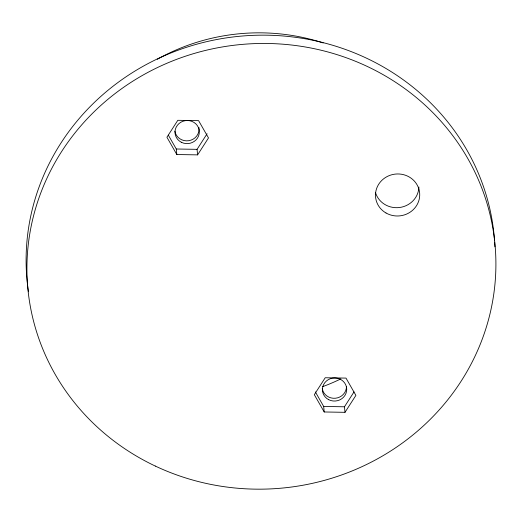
<?xml version="1.0" encoding="UTF-8"?>
<svg xmlns="http://www.w3.org/2000/svg" width="522" height="522" viewBox="0 0 522 522"><rect width="100%" height="100%" fill="white"/><g stroke="black" fill="none" stroke-linecap="round" stroke-linejoin="round"><path stroke-width="0.78" d="M197.603 154.877L208.5 137.939L198.601 120.654L177.813 120.308L166.923 137.247L176.821 154.532L197.603 154.877L197.062 149.344L207.084 133.762M345.003 412.321L355.893 395.382L345.995 378.098L325.206 377.752L314.316 394.691L324.214 411.975L345.003 412.321L344.455 406.788L354.04 391.885M168.358 135.172L176.279 148.998L197.062 149.344M315.36 391.924L323.673 406.442L344.455 406.788M323.673 406.442L324.214 411.975M176.279 148.998L176.821 154.532M346.458 386.411A12.176 11.556 -5.6 0 1 335.339 398.247A12.176 11.556 -5.6 0 1 322.27 388.636M418.905 187.046A22.133 21.011 -5.6 0 1 399.428 207.521A22.133 21.011 -5.6 0 1 375.448 192.422M340.788 378.907A185.917 176.514 -5.6 0 1 322.7 386.632M157.337 59.247A199.195 189.121 -5.6 0 1 323.183 42.941M198.921 127.401A12.176 11.556 -5.6 0 1 188.768 140.699A12.176 11.556 -5.6 0 1 174.877 131.185M494.647 242.136A234.606 222.744 -5.6 0 1 494.902 246.815M28.456 291.746A234.606 222.744 -5.6 0 1 236.003 36.631A234.606 222.744 -5.6 0 1 494.543 240.577M328.671 399.676A12.176 11.556 -5.6 0 0 346.725 389.177A12.176 11.556 -5.6 0 0 328.292 379.657A12.176 11.556 -5.6 0 0 328.671 399.676M386.019 212.996A22.133 21.011 -5.6 0 0 419.714 195.339A22.133 21.011 -5.6 0 0 387.076 176.586A22.133 21.011 -5.6 0 0 386.019 212.996M181.271 142.232A12.176 11.556 -5.6 0 0 199.332 131.733A12.176 11.556 -5.6 0 0 180.893 122.213A12.176 11.556 -5.6 0 0 181.271 142.232M155.334 466.074A234.606 222.744 -5.6 0 0 495.561 251.995A234.606 222.744 -5.6 0 0 133.325 80.871A234.606 222.744 -5.6 0 0 155.334 466.074"/></g></svg>
